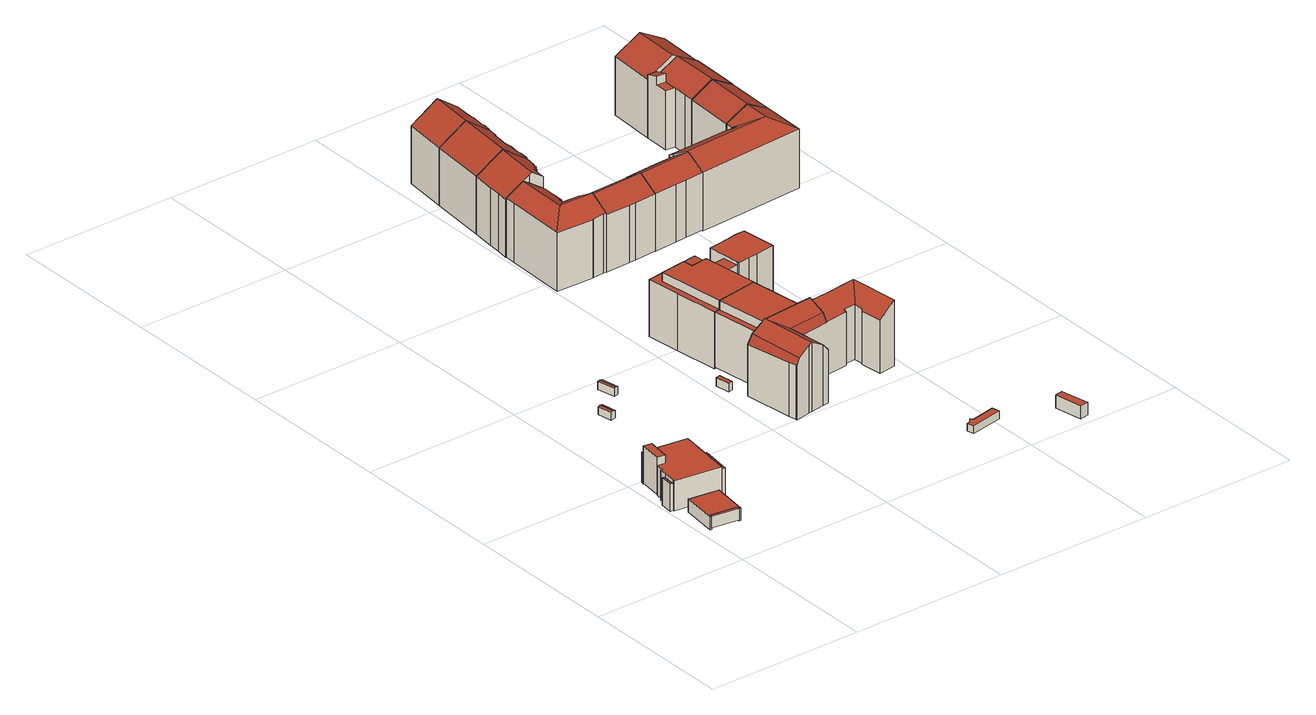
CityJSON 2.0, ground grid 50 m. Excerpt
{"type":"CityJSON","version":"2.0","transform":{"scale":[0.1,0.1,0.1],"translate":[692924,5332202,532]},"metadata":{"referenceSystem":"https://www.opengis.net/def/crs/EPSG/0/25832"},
"CityObjects":{
"building1":{"type":"Building","attributes":{"Gemeindeschluessel":"09162000","HoeheDach":"540.670","HoeheGrund":"532.202","Methode":"2000","NiedrigsteTraufeDesGebaeudes":"540.532","Geometrietyp2DReferenz":"3000","function":"51009_1610","roofType":"1000","measuredHeight":8.47},"geometry":[{"type":"MultiSurface","lod":"2","boundaries":[[[0,1,2,3]],[[4,5,6,7]],[[3,2,5,4]],[[7,6,1,0]],[[2,1,6,5]],[[4,7,0,3]]],"semantics":{"surfaces":[{"type":"WallSurface"},{"type":"RoofSurface"},{"type":"GroundSurface"}],"values":[0,0,0,0,1,2]}}]},
"building2":{"type":"Building","attributes":{"Gemeindeschluessel":"09162000","HoeheDach":"536.685","HoeheGrund":"533.091","Methode":"2000","NiedrigsteTraufeDesGebaeudes":"536.685","Geometrietyp2DReferenz":"3000","function":"51009_1610","roofType":"1000","measuredHeight":3.59},"geometry":[{"type":"MultiSurface","lod":"2","boundaries":[[[8,9,10,11]],[[9,12,13,10]],[[8,14,12,9]],[[10,13,15,11]],[[11,15,14,8]],[[15,13,12,14]]],"semantics":{"surfaces":[{"type":"GroundSurface"},{"type":"WallSurface"},{"type":"RoofSurface"}],"values":[0,1,1,1,1,2]}}]},
"building3":{"type":"Building","attributes":{"Gemeindeschluessel":"09162000","HoeheDach":"536.684","HoeheGrund":"532.740","Methode":"1000","NiedrigsteTraufeDesGebaeudes":"536.684","Geometrietyp2DReferenz":"3000","function":"31001_1000","roofType":"1000","measuredHeight":3.94,"storeysAboveGround":1},"geometry":[{"type":"MultiSurface","lod":"2","boundaries":[[[16,17,18,19]],[[20,19,18,21]],[[22,23,15,13]],[[20,21,15,23]],[[22,13,12,24]],[[20,23,22,24,25,26,16,19]],[[12,13,15,21,18,17,27,14]],[[25,24,12,14]],[[25,14,27,26]],[[16,26,27,17]]],"semantics":{"surfaces":[{"type":"WallSurface"},{"type":"GroundSurface"},{"type":"RoofSurface"}],"values":[0,0,0,0,0,1,2,0,0,0]}}]},
"building4":{"type":"Building","attributes":{"Gemeindeschluessel":"09162000","HoeheDach":"544.136","HoeheGrund":"532.540","Methode":"1000","NiedrigsteTraufeDesGebaeudes":"544.136","Geometrietyp2DReferenz":"3000","function":"31001_3020","roofType":"1000","measuredHeight":11.6},"geometry":[{"type":"MultiSurface","lod":"2","boundaries":[[[28,29,30,31]],[[30,29,32,33]],[[34,32,29,28]],[[31,30,33,35]],[[35,33,32,34]],[[35,34,28,31]]],"semantics":{"surfaces":[{"type":"WallSurface"},{"type":"RoofSurface"},{"type":"GroundSurface"}],"values":[0,1,0,0,0,2]}}]},
"building5":{"type":"Building","attributes":{"Gemeindeschluessel":"09162000","HoeheDach":"541.730","HoeheGrund":"532.260","Methode":"2000","NiedrigsteTraufeDesGebaeudes":"540.730","Geometrietyp2DReferenz":"3000","function":"31001_3020","roofType":"1000","measuredHeight":9.47,"storeysAboveGround":2},"geometry":[{"type":"MultiSurface","lod":"2","boundaries":[[[36,37,38,39]],[[40,41,42,43,44,45,46,47,48,49,50,51,52,36,39,53]],[[52,54,37,36]],[[43,55,56,44]],[[56,55,57,58,38,37,54,59,60,61,62,63,64,65]],[[44,56,65,45]],[[48,62,61,49]],[[45,65,64,46]],[[47,63,62,48]],[[46,64,63,47]],[[41,66,67,42]],[[51,59,54,52]],[[68,57,55,69]],[[50,60,59,51]],[[40,57,68,66,41]],[[53,58,57,40]],[[49,61,60,50]],[[39,38,58,53]],[[42,67,69,55,43]],[[67,66,68,69]]],"semantics":{"surfaces":[{"type":"WallSurface"},{"type":"GroundSurface"},{"type":"RoofSurface"}],"values":[0,1,0,0,2,0,0,0,0,0,0,0,0,0,0,0,0,0,0,2]}}]},
"building6":{"type":"Building","attributes":{"Gemeindeschluessel":"09162000","HoeheDach":"535.647","HoeheGrund":"532.973","Methode":"1000","NiedrigsteTraufeDesGebaeudes":"535.444","Geometrietyp2DReferenz":"3000","function":"51009_1610","roofType":"3100","measuredHeight":2.67},"geometry":[{"type":"MultiSurface","lod":"2","boundaries":[[[70,71,72,73]],[[74,75,76,77]],[[76,78,71,70,77]],[[74,73,72,79,75]],[[75,79,78,76]],[[77,70,73,74]],[[71,78,79,72]]],"semantics":{"surfaces":[{"type":"RoofSurface"},{"type":"GroundSurface"},{"type":"WallSurface"}],"values":[0,1,2,2,2,2,0]}}]},
"building7":{"type":"Building","attributes":{"Gemeindeschluessel":"09162000","HoeheDach":"535.683","HoeheGrund":"533.001","Methode":"1000","NiedrigsteTraufeDesGebaeudes":"535.485","Geometrietyp2DReferenz":"3000","function":"51009_1610","roofType":"3100","measuredHeight":2.68},"geometry":[{"type":"MultiSurface","lod":"2","boundaries":[[[80,81,82,83]],[[84,85,86,87]],[[88,80,83,89]],[[84,89,83,82,85]],[[86,81,80,88,87]],[[85,82,81,86]],[[87,88,89,84]]],"semantics":{"surfaces":[{"type":"RoofSurface"},{"type":"GroundSurface"},{"type":"WallSurface"}],"values":[0,1,0,2,2,2,2]}}]},
"building8":{"type":"Building","attributes":{"Gemeindeschluessel":"09162000","HoeheDach":"535.780","HoeheGrund":"533.140","Methode":"2000","NiedrigsteTraufeDesGebaeudes":"535.780","Geometrietyp2DReferenz":"3000","function":"51009_1610","roofType":"1000","measuredHeight":2.64},"geometry":[{"type":"MultiSurface","lod":"2","boundaries":[[[90,91,92,93]],[[94,95,96,97]],[[94,93,92,95]],[[97,90,93,94]],[[96,91,90,97]],[[95,92,91,96]]],"semantics":{"surfaces":[{"type":"RoofSurface"},{"type":"GroundSurface"},{"type":"WallSurface"}],"values":[0,1,2,2,2,2]}}]},
"building9":{"type":"Building","attributes":{"Gemeindeschluessel":"09162000","HoeheDach":"553.323","HoeheGrund":"533.260","Methode":"2000","NiedrigsteTraufeDesGebaeudes":"550.490","Geometrietyp2DReferenz":"3000","function":"31001_9998","roofType":"1000","measuredHeight":20.06,"storeysAboveGround":7},"geometry":[{"type":"MultiSurface","lod":"2","boundaries":[[[98,99,100,101]],[[102,103,104,105]],[[106,107,108,109]],[[102,101,100,110,111,107,106,103]],[[105,104,112,113]],[[114,115,111,110]],[[98,101,102,105,113,116]],[[109,117,112,104,103,106]],[[98,116,117,109,108,115,114,99]],[[113,112,117,116]],[[99,114,110,100]],[[115,108,107,111]]],"semantics":{"surfaces":[{"type":"WallSurface"},{"type":"GroundSurface"},{"type":"RoofSurface"}],"values":[0,0,0,0,0,0,1,2,0,0,2,2]}}]},
"building10":{"type":"Building","attributes":{"Gemeindeschluessel":"09162000","HoeheDach":"554.890","HoeheGrund":"533.120","Methode":"2000","NiedrigsteTraufeDesGebaeudes":"549.396","Geometrietyp2DReferenz":"3000","function":"31001_9998","roofType":"3400","measuredHeight":21.77,"storeysAboveGround":4},"geometry":[{"type":"MultiSurface","lod":"2","boundaries":[[[118,119,120,121]],[[122,123,124,125]],[[126,127,128,129]],[[130,131,132,133]],[[120,134,135,136,121]],[[137,138,139,140,141,142,143]],[[144,145,146,147]],[[148,149,150,151,152]],[[136,153,121]],[[140,154,155,156,141]],[[157,152,151,158,159,160]],[[161,162,131,130]],[[163,164,165,166]],[[167,168,123,122]],[[155,144,147,163,166,161,130,133,167,122,125,169,170,126,129,171,149,148,172,173,174,175,176,177,178,156]],[[174,139,138,175]],[[125,124,179,169]],[[170,169,179,160,159]],[[151,150,180,128,127,158]],[[166,165,162,161]],[[145,144,155,154]],[[176,137,143,177]],[[133,132,168,167]],[[134,181,157,160,179,124]],[[137,176,175,138]],[[129,128,180,171]],[[118,121,153,146,145,154,140,139,182]],[[178,142,141,156]],[[134,124,123,168,132,131,162,165,164,135]],[[119,118,182,173,172,148,152,157,181]],[[171,180,150,149]],[[163,147,146,153,136,135,164]],[[177,143,142,178]],[[126,170,159,158,127]],[[139,174,173,182]],[[120,119,181,134]]],"semantics":{"surfaces":[{"type":"WallSurface"},{"type":"RoofSurface"},{"type":"GroundSurface"}],"values":[0,0,0,0,1,1,0,0,0,0,1,0,0,0,2,0,0,0,1,0,0,0,0,1,0,0,1,0,1,0,0,0,0,0,0,1]}}]},
"building11":{"type":"Building","attributes":{"Gemeindeschluessel":"09162000","HoeheDach":"535.870","HoeheGrund":"533.540","Methode":"2000","NiedrigsteTraufeDesGebaeudes":"535.870","Geometrietyp2DReferenz":"3000","function":"51009_1610","roofType":"1000","measuredHeight":2.33},"geometry":[{"type":"MultiSurface","lod":"2","boundaries":[[[183,184,185,186]],[[187,188,189,183,186,190,191]],[[192,193,185,184,194,195,196]],[[188,195,194,189]],[[186,185,193,190]],[[190,193,192,191]],[[191,192,196,187]],[[187,196,195,188]],[[189,194,184,183]]],"semantics":{"surfaces":[{"type":"WallSurface"},{"type":"GroundSurface"},{"type":"RoofSurface"}],"values":[0,1,2,0,0,0,0,0,0]}}]},
"building12":{"type":"Building","attributes":{"Gemeindeschluessel":"09162000","HoeheDach":"553.340","HoeheGrund":"532.640","Methode":"2000","NiedrigsteTraufeDesGebaeudes":"537.251","Geometrietyp2DReferenz":"3000","function":"31001_9998","roofType":"1000","measuredHeight":20.7,"storeysAboveGround":7},"geometry":[{"type":"MultiSurface","lod":"2","boundaries":[[[197,198,199,200,201]],[[202,203,204,205]],[[206,207,100,110,208,209,202,205,210,103,211,200,212,213,214,215]],[[216,217,218,219,220,221,222,223,224,225,226,227,197,201,228,229]],[[110,111,230,208]],[[216,229,103,210,231,111,110,100]],[[232,213,212,233]],[[206,218,217,207]],[[199,198,234,235,236,237,238,239,240,241]],[[219,215,214,242,220]],[[216,100,207,217]],[[111,231,204,203,243,230]],[[222,239,238,223]],[[201,200,211,228]],[[218,206,215,219]],[[199,241,244,233,212,200]],[[224,237,236,225]],[[221,240,239,222]],[[205,204,231,210]],[[227,234,198,197]],[[221,220,242,244,241,240]],[[232,233,244,242]],[[228,211,103,229]],[[225,236,235,226]],[[209,243,203,202]],[[223,238,237,224]],[[242,214,213,232]],[[226,235,234,227]],[[208,230,243,209]]],"semantics":{"surfaces":[{"type":"WallSurface"},{"type":"RoofSurface"},{"type":"GroundSurface"}],"values":[0,0,1,2,0,0,0,0,1,0,0,1,0,0,0,0,0,0,0,0,0,1,0,0,0,0,0,0,0]}}]},
"building13":{"type":"Building","attributes":{"Gemeindeschluessel":"09162000","HoeheDach":"537.280","HoeheGrund":"533.240","Methode":"1000","NiedrigsteTraufeDesGebaeudes":"537.280","Geometrietyp2DReferenz":"3000","function":"31001_2000","roofType":"1000","measuredHeight":4.04,"storeysAboveGround":1},"geometry":[{"type":"MultiSurface","lod":"2","boundaries":[[[245,246,247,248]],[[248,247,249,250]],[[251,252,253,254]],[[252,249,247,246,255,253]],[[252,251,250,249]],[[256,255,246,245]],[[254,253,255,256]],[[250,251,254,256,245,248]]],"semantics":{"surfaces":[{"type":"WallSurface"},{"type":"RoofSurface"},{"type":"GroundSurface"}],"values":[0,0,0,1,0,0,0,2]}}]},
"building14":{"type":"Building","attributes":{"Gemeindeschluessel":"09162000","HoeheDach":"554.810","HoeheGrund":"532.626","Methode":"2000","NiedrigsteTraufeDesGebaeudes":"550.032","Geometrietyp2DReferenz":"3000","function":"31001_1000","roofType":"3100","measuredHeight":22.18,"storeysAboveGround":6},"geometry":[{"type":"MultiSurface","lod":"2","boundaries":[[[257,258,259,260]],[[257,261,262,263,258]],[[264,265,266,267,268]],[[269,270,271,272]],[[273,274,275,276,277]],[[271,270,277,276,278]],[[273,277,270,269]],[[279,280,281,282]],[[281,280,259,258,263,278,276,275,283]],[[264,268,278,263,262]],[[284,285,286,287]],[[288,266,265,261,257,260,279,282,289,290,274,273,269,272,291,292,284,287]],[[267,266,288,287,286]],[[265,264,262,261]],[[272,271,293,291]],[[281,283,290,289,282]],[[259,280,279,260]],[[290,283,275,274]],[[291,293,294,292]],[[271,278,268,267,286,285,294,293]],[[292,294,285,284]]],"semantics":{"surfaces":[{"type":"WallSurface"},{"type":"RoofSurface"},{"type":"GroundSurface"}],"values":[0,0,0,0,0,1,0,0,1,1,0,2,0,0,0,0,0,0,0,1,0]}}]},
"building15":{"type":"Building","attributes":{"Gemeindeschluessel":"09162000","HoeheDach":"556.500","HoeheGrund":"532.490","Methode":"2000","NiedrigsteTraufeDesGebaeudes":"550.595","Geometrietyp2DReferenz":"3000","function":"31001_9998","roofType":"3100","measuredHeight":24.01,"storeysAboveGround":6},"geometry":[{"type":"MultiSurface","lod":"2","boundaries":[[[295,296,297,298]],[[299,300,301,302]],[[303,304,305,306]],[[307,308,309,310]],[[311,312,313,314]],[[315,316,317,318]],[[314,313,319,308,307]],[[306,305,320,321]],[[322,323,324,325]],[[326,327,300,299]],[[328,329,330,331]],[[302,301,316,315]],[[298,297,332,327,326]],[[313,312,330,329,324,323,333,317,316,301,300,327,332,319]],[[318,317,333,334]],[[325,324,329,328]],[[310,309,304,303]],[[334,333,323,322]],[[331,330,312,311]],[[298,326,299,302,315,318,334,322,325,328,331,311,314,307,310,303,306,321,295]],[[309,308,319,332,297,296,320,305,304]],[[321,320,296,295]]],"semantics":{"surfaces":[{"type":"WallSurface"},{"type":"RoofSurface"},{"type":"GroundSurface"}],"values":[0,0,0,0,0,0,0,0,0,0,0,0,0,1,0,0,0,0,0,2,1,0]}}]},
"building16":{"type":"Building","attributes":{"Gemeindeschluessel":"09162000","HoeheDach":"536.239","HoeheGrund":"533.430","Methode":"1000","NiedrigsteTraufeDesGebaeudes":"536.239","Geometrietyp2DReferenz":"3000","function":"31001_2000","roofType":"1000","measuredHeight":2.81},"geometry":[{"type":"MultiSurface","lod":"2","boundaries":[[[335,336,337,338]],[[339,340,341,337,336,342]],[[343,339,342,344]],[[344,342,336,335]],[[344,335,338,345,346,343]],[[346,340,339,343]],[[345,341,340,346]],[[338,337,341,345]]],"semantics":{"surfaces":[{"type":"WallSurface"},{"type":"RoofSurface"},{"type":"GroundSurface"}],"values":[0,1,0,0,2,0,0,0]}}]},
"building17":{"type":"Building","attributes":{"Gemeindeschluessel":"09162000","HoeheDach":"556.500","HoeheGrund":"532.500","Methode":"2000","NiedrigsteTraufeDesGebaeudes":"550.581","Geometrietyp2DReferenz":"3000","function":"31001_9998","roofType":"3100","measuredHeight":24,"storeysAboveGround":6},"geometry":[{"type":"MultiSurface","lod":"2","boundaries":[[[347,348,349,350]],[[351,352,353,354]],[[355,356,357,326]],[[358,359,360,361]],[[298,297,296,295]],[[350,349,352,351]],[[362,363,364,365]],[[366,367,368,369]],[[357,356,370,371,364,363,368,367,353,352,349,348,372,373]],[[369,368,363,362]],[[354,353,367,366]],[[374,371,370,375]],[[295,296,359,358]],[[361,347,350,351,354,366,369,362,365,374,375,355,326,298,295,358]],[[326,357,373,297,298]],[[297,373,372,360,359,296]],[[361,360,372,348,347]],[[375,370,356,355]],[[365,364,371,374]]],"semantics":{"surfaces":[{"type":"WallSurface"},{"type":"RoofSurface"},{"type":"GroundSurface"}],"values":[0,0,0,0,0,0,0,0,1,0,0,0,0,2,0,1,0,0,0]}}]},
"building18":{"type":"Building","attributes":{"Gemeindeschluessel":"09162000","HoeheDach":"537.550","HoeheGrund":"533.550","Methode":"2000","NiedrigsteTraufeDesGebaeudes":"537.550","Geometrietyp2DReferenz":"3000","function":"51009_1610","roofType":"1000","measuredHeight":4},"geometry":[{"type":"MultiSurface","lod":"2","boundaries":[[[376,377,378,379]],[[380,377,376,381]],[[382,378,377,380]],[[380,381,383,382]],[[383,379,378,382]],[[381,376,379,383]]],"semantics":{"surfaces":[{"type":"RoofSurface"},{"type":"WallSurface"},{"type":"GroundSurface"}],"values":[0,1,1,2,1,1]}}]},
"building19":{"type":"Building","attributes":{"Gemeindeschluessel":"09162000","HoeheDach":"554.461","HoeheGrund":"532.590","Methode":"1000","NiedrigsteTraufeDesGebaeudes":"550.439","Geometrietyp2DReferenz":"3000","function":"31001_1000","roofType":"3100","measuredHeight":21.87,"storeysAboveGround":6},"geometry":[{"type":"MultiSurface","lod":"2","boundaries":[[[384,385,386,387]],[[269,388,389,390]],[[384,391,390,389,392,385]],[[393,394,386,385,392,395]],[[272,396,388,269]],[[387,386,394,397]],[[389,388,396,395,392]],[[393,291,397,394]],[[291,272,269,390,391,384,387,397]],[[395,396,272,291,393]]],"semantics":{"surfaces":[{"type":"WallSurface"},{"type":"RoofSurface"},{"type":"GroundSurface"}],"values":[0,0,0,1,0,0,1,0,2,0]}}]},
"building20":{"type":"Building","attributes":{"Gemeindeschluessel":"09162000","HoeheDach":"556.500","HoeheGrund":"532.490","Methode":"2000","NiedrigsteTraufeDesGebaeudes":"550.560","Geometrietyp2DReferenz":"3000","function":"31001_9998","roofType":"3100","measuredHeight":24.01,"storeysAboveGround":6},"geometry":[{"type":"MultiSurface","lod":"2","boundaries":[[[361,347,398,399,360]],[[400,401,402,403]],[[404,405,358,359]],[[404,359,360,399,406]],[[361,360,359,358]],[[407,408,401,400]],[[409,410,411,412]],[[398,402,401,408,413,414,415,416,411,410,406,399]],[[417,416,415,418]],[[406,410,409,405,404]],[[419,413,408,407]],[[418,415,414,420]],[[412,411,416,417]],[[420,414,413,419]],[[361,358,405,409,412,417,418,420,419,407,400,403,347]],[[403,402,398,347]]],"semantics":{"surfaces":[{"type":"WallSurface"},{"type":"RoofSurface"},{"type":"GroundSurface"}],"values":[0,0,0,1,0,0,0,1,0,0,0,0,0,0,2,0]}}]},
"building21":{"type":"Building","attributes":{"Gemeindeschluessel":"09162000","HoeheDach":"554.436","HoeheGrund":"532.520","Methode":"1000","NiedrigsteTraufeDesGebaeudes":"550.496","Geometrietyp2DReferenz":"3000","function":"31001_1000","roofType":"3100","measuredHeight":21.92,"storeysAboveGround":6},"geometry":[{"type":"MultiSurface","lod":"2","boundaries":[[[421,422,423,424]],[[425,426,427,428]],[[429,423,422,430,431,432,433]],[[434,430,422,421]],[[435,431,430,434]],[[436,437,425,428,438,435,434,421,424]],[[436,429,433,426,425,437]],[[435,438,439,432,431]],[[428,427,439,438]],[[429,436,424,423]],[[433,432,439,427,426]]],"semantics":{"surfaces":[{"type":"WallSurface"},{"type":"RoofSurface"},{"type":"GroundSurface"}],"values":[0,0,1,0,0,2,0,0,0,0,1]}}]},
"building22":{"type":"Building","attributes":{"Gemeindeschluessel":"09162000","HoeheDach":"535.896","HoeheGrund":"532.730","Methode":"1000","NiedrigsteTraufeDesGebaeudes":"535.896","Geometrietyp2DReferenz":"3000","function":"31001_2000","roofType":"1000","measuredHeight":3.17},"geometry":[{"type":"MultiSurface","lod":"2","boundaries":[[[440,441,442,443,444,445]],[[442,446,447,443]],[[440,445,448,449]],[[448,450,447,446,451,449]],[[444,450,448,445]],[[442,441,451,446]],[[444,443,447,450]],[[441,440,449,451]]],"semantics":{"surfaces":[{"type":"GroundSurface"},{"type":"WallSurface"},{"type":"RoofSurface"}],"values":[0,1,1,2,1,1,1,1]}}]},
"building23":{"type":"Building","attributes":{"Gemeindeschluessel":"09162000","HoeheDach":"535.360","HoeheGrund":"532.810","Methode":"2000","NiedrigsteTraufeDesGebaeudes":"535.360","Geometrietyp2DReferenz":"3000","function":"51009_1610","roofType":"1000","measuredHeight":2.55},"geometry":[{"type":"MultiSurface","lod":"2","boundaries":[[[452,453,454,455]],[[456,457,453,452]],[[458,459,457,456]],[[452,455,458,456]],[[455,454,459,458]],[[457,459,454,453]]],"semantics":{"surfaces":[{"type":"WallSurface"},{"type":"GroundSurface"},{"type":"RoofSurface"}],"values":[0,0,0,1,0,2]}}]},
"building24":{"type":"Building","attributes":{"Gemeindeschluessel":"09162000","HoeheDach":"535.562","HoeheGrund":"532.829","Methode":"1000","NiedrigsteTraufeDesGebaeudes":"535.562","Geometrietyp2DReferenz":"3000","function":"51009_1610","roofType":"1000","measuredHeight":2.73},"geometry":[{"type":"MultiSurface","lod":"2","boundaries":[[[455,460,461,452]],[[452,462,463,455]],[[463,464,460,455]],[[452,461,465,462]],[[460,464,465,461]],[[462,465,464,463]]],"semantics":{"surfaces":[{"type":"WallSurface"},{"type":"GroundSurface"},{"type":"RoofSurface"}],"values":[0,1,0,0,2,0]}}]},
"building25":{"type":"Building","attributes":{"Gemeindeschluessel":"09162000","HoeheDach":"554.430","HoeheGrund":"532.180","Methode":"2000","NiedrigsteTraufeDesGebaeudes":"550.184","Geometrietyp2DReferenz":"3000","function":"31001_9998","roofType":"3100","measuredHeight":22.25,"storeysAboveGround":6},"geometry":[{"type":"MultiSurface","lod":"2","boundaries":[[[466,467,468,469,470,471,472,473,474]],[[475,472,471,476]],[[477,478,479,480,481]],[[479,478,482,470,469]],[[468,483,481,480]],[[484,485,486,487]],[[485,483,468,467,486]],[[483,488,477,481]],[[471,470,482,476]],[[468,480,479,469]],[[473,472,475,489]],[[466,474,490,491]],[[490,474,473,489]],[[485,484,492,488,483]],[[491,487,486,467,466]],[[488,492,484,487,491,490,489,475,476,482,478,477]]],"semantics":{"surfaces":[{"type":"RoofSurface"},{"type":"WallSurface"},{"type":"GroundSurface"}],"values":[0,1,1,1,0,1,0,1,1,0,1,1,1,1,1,2]}}]},
"building26":{"type":"Building","attributes":{"Gemeindeschluessel":"09162000","HoeheDach":"554.564","HoeheGrund":"532.210","Methode":"1000","NiedrigsteTraufeDesGebaeudes":"550.590","Geometrietyp2DReferenz":"3000","function":"31001_9998","roofType":"3100","measuredHeight":22.35},"geometry":[{"type":"MultiSurface","lod":"2","boundaries":[[[493,494,495,496,497]],[[481,477,493,497]],[[498,479,478,477,481]],[[481,497,496,498]],[[478,479,495,494]],[[498,496,495,479]],[[477,478,494,493]]],"semantics":{"surfaces":[{"type":"WallSurface"},{"type":"RoofSurface"},{"type":"GroundSurface"}],"values":[0,0,0,1,0,1,2]}}]},
"building27":{"type":"Building","attributes":{"Gemeindeschluessel":"09162000","HoeheDach":"554.690","HoeheGrund":"532.290","Methode":"2000","NiedrigsteTraufeDesGebaeudes":"550.784","Geometrietyp2DReferenz":"3000","function":"31001_1000","roofType":"3100","measuredHeight":22.4,"storeysAboveGround":6},"geometry":[{"type":"MultiSurface","lod":"2","boundaries":[[[499,500,501,502,503]],[[504,505,502,501]],[[500,506,507,508,509,510,504,501]],[[511,512,513,514]],[[510,515,505,504]],[[516,499,503,517,518,511,519,520]],[[508,507,520,519,521]],[[512,522,523,513]],[[518,522,512,511]],[[510,509,523,522,518,517,515]],[[502,505,515,517,503]],[[516,506,500,499]],[[506,516,520,507]],[[519,511,514,521]],[[509,508,521,514,513,523]]],"semantics":{"surfaces":[{"type":"WallSurface"},{"type":"GroundSurface"},{"type":"RoofSurface"}],"values":[0,0,1,0,0,2,0,2,0,0,2,0,0,2,0]}}]},
"building28":{"type":"Building","attributes":{"Gemeindeschluessel":"09162000","HoeheDach":"555.454","HoeheGrund":"532.380","Methode":"1000","NiedrigsteTraufeDesGebaeudes":"550.600","Geometrietyp2DReferenz":"3000","function":"31001_1000","roofType":"3100","measuredHeight":23.07,"storeysAboveGround":6},"geometry":[{"type":"MultiSurface","lod":"2","boundaries":[[[524,525,526,527]],[[528,529,530,531]],[[524,532,530,529,525]],[[533,534,532,524,527]],[[535,536,526,525,529,528]],[[534,531,530,532]],[[526,536,527]],[[528,531,534,533,535]],[[535,533,527,536]]],"semantics":{"surfaces":[{"type":"WallSurface"},{"type":"RoofSurface"},{"type":"GroundSurface"}],"values":[0,1,0,2,1,0,0,0,0]}}]}
},
"vertices":[
[24,367,2],[24,367,85],[19,325,85],[19,325,2],[10,327,2],[10,327,87],[15,368,87],[15,368,2],
[32,173,11],[34,183,11],[119,172,11],[118,162,11],[34,183,47],[119,172,47],[32,173,47],[118,162,47],
[41,288,7],[41,288,47],[138,275,47],[138,275,7],[123,162,7],[123,162,47],[119,172,7],[118,162,7],[34,183,7],[32,173,7],[27,174,7],[27,174,47],
[71,485,5],[71,485,121],[61,413,121],[61,413,5],[44,488,121],[35,416,121],[44,488,5],[35,416,5],
[44,488,3],[44,488,97],[46,498,97],[46,498,3],[180,403,3],[195,401,3],[182,303,3],[167,305,3],[166,299,3],[18,319,3],[19,326,3],[24,367,3],[27,390,3],[31,389,3],[35,416,3],[61,413,3],[71,485,3],[190,478,3],[71,485,97],[167,305,97],[166,299,97],[180,403,97],[190,478,97],[61,413,97],[35,416,97],[31,389,97],[27,390,97],[24,367,97],[19,326,97],[18,319,97],[195,401,87],[182,303,87],[180,403,87],[167,305,87],
[182,802,34],[190,804,36],[181,850,36],[173,848,34],[173,848,10],[189,851,10],[198,805,10],[182,802,10],[198,805,34],[189,851,34],
[276,899,37],[283,901,35],[272,958,35],[264,956,37],[256,955,10],[272,958,10],[283,901,10],[268,897,10],[268,897,35],[256,955,35],
[525,723,38],[539,725,38],[533,771,38],[519,770,38],[519,770,11],[533,771,11],[539,725,11],[525,723,11],
[601,677,13],[601,677,185],[579,851,185],[579,851,13],[754,879,13],[754,879,185],[766,779,185],[766,779,13],[732,875,185],[732,875,213],[756,691,213],[756,691,185],[597,854,185],[597,854,213],[769,758,185],[769,758,13],[620,679,185],[620,679,213],[778,693,13],[778,693,185],
[784,694,217],[784,694,228],[790,644,201],[791,631,178],[701,510,11],[701,510,178],[682,507,201],[682,507,11],[577,488,11],[577,488,181],[577,493,181],[577,493,11],[697,577,11],[697,577,174],[699,539,176],[699,539,11],[668,632,201],[692,619,174],[791,630,176],[966,556,218],[949,706,218],[948,711,218],[904,647,182],[907,622,182],[902,615,177],[910,546,177],[864,646,11],[864,646,183],[865,638,178],[865,638,11],[601,677,11],[552,673,11],[552,673,174],[568,674,201],[601,677,221],[791,630,178],[904,650,183],[904,650,11],[907,622,11],[615,679,229],[588,490,201],[626,497,223],[635,499,229],[690,584,11],[690,584,182],[677,618,11],[677,618,193],[680,584,194],[680,584,11],[701,515,11],[701,515,178],[637,499,11],[626,497,11],[573,518,11],[778,693,11],[853,700,11],[948,711,11],[949,706,11],[966,556,11],[910,546,11],[902,615,11],[637,499,228],[573,518,180],[616,679,228],[853,700,217],
[926,157,15],[926,157,39],[1002,173,39],[1002,173,15],[898,150,15],[909,152,15],[918,165,15],[1007,148,15],[903,128,15],[903,128,39],[1007,148,39],[918,165,39],[909,152,39],[898,150,39],
[785,1004,6],[785,1004,195],[784,1012,195],[784,1012,185],[784,1012,6],[656,1048,185],[656,1048,213],[710,1055,213],[710,1055,185],[548,1099,185],[561,992,185],[570,1069,185],[652,1079,185],[733,875,185],[737,1006,185],[778,1064,185],[732,1058,185],[726,1109,185],[724,1122,185],[579,851,6],[561,992,6],[548,1099,6],[724,1122,6],[726,1109,6],[807,1121,6],[841,1126,6],[872,1131,6],[903,1132,6],[915,1021,6],[854,1013,6],[822,1009,6],[737,1006,6],[754,879,6],[570,1069,213],[733,875,213],[732,1058,53],[778,1064,53],[822,1009,195],[854,1013,195],[915,1021,195],[903,1132,195],[872,1131,195],[841,1126,195],[807,1121,195],[773,1116,195],[726,1109,53],[652,1079,213],[773,1116,53],
[766,779,12],[766,779,53],[842,790,53],[842,790,12],[844,769,53],[844,769,12],[853,700,12],[853,700,53],[778,693,53],[778,693,12],[769,758,53],[769,758,12],
[566,1672,6],[566,1672,228],[586,1670,215],[586,1670,6],[511,1678,6],[511,1678,191],[566,1673,228],[510,1642,191],[510,1642,6],[503,1445,6],[503,1445,190],[503,1447,191],[673,1564,6],[673,1564,192],[673,1505,228],[673,1505,6],[621,1565,6],[621,1591,6],[621,1591,189],[621,1570,189],[621,1565,192],[561,1507,228],[631,1667,6],[631,1667,184],[635,1666,181],[635,1666,6],[634,1591,180],[625,1444,6],[625,1444,190],[625,1442,189],[625,1442,6],[590,1443,6],[635,1629,6],[634,1591,6],[673,1445,6],[665,1445,6],[673,1445,191],[665,1445,191],
[525,1827,5],[525,1827,186],[600,1819,238],[600,1819,5],[684,1775,5],[684,1775,191],[673,1767,198],[673,1767,5],[510,1678,5],[510,1678,186],[514,1715,186],[514,1715,5],[586,1671,5],[586,1671,238],[566,1673,225],[566,1673,5],[633,1689,5],[633,1689,220],[631,1667,220],[631,1667,5],[672,1750,5],[672,1750,198],[661,1741,205],[661,1741,5],[595,1670,245],[518,1755,186],[518,1755,5],[655,1726,5],[655,1726,208],[646,1714,213],[646,1714,5],[688,1811,5],[688,1811,191],[636,1714,5],[636,1714,220],[635,1704,220],[635,1704,5],[610,1818,245],[656,1742,208],[656,1742,5],
[896,956,14],[896,956,42],[921,958,42],[921,958,14],[859,912,42],[885,915,42],[925,919,42],[855,952,42],[859,912,14],[855,952,14],[925,919,14],[885,915,14],
[704,1995,5],[704,1995,191],[701,1963,191],[701,1963,5],[690,1953,5],[690,1953,199],[687,1924,199],[687,1924,5],[688,1817,5],[688,1817,190],[688,1811,190],[543,2011,5],[543,2011,186],[618,2003,239],[618,2003,5],[695,1889,5],[695,1889,191],[692,1856,190],[692,1856,5],[685,1913,5],[685,1913,199],[684,1900,199],[684,1900,5],[696,1822,186],[698,1849,186],[628,2002,245],[610,1819,245],[698,1849,5],[696,1822,5],
[1181,10,55],[1208,15,55],[1190,105,55],[1164,99,55],[1208,15,15],[1181,10,15],[1190,105,15],[1164,99,15],
[848,1452,6],[848,1452,186],[776,1447,185],[776,1447,6],[673,1564,185],[842,1572,184],[842,1572,6],[845,1512,6],[845,1511,225],[673,1445,186],[756,1446,185],[673,1504,225],[673,1505,224],[756,1446,6],
[704,1995,190],[627,2002,245],[712,2005,5],[712,2005,186],[705,2000,190],[705,2000,5],[557,2152,186],[557,2152,5],[641,2143,245],[715,2030,5],[715,2030,186],[706,2136,5],[706,2136,199],[702,2089,199],[702,2089,5],[709,2037,190],[712,2076,191],[709,2079,193],[702,2086,199],[702,2086,5],[709,2079,5],[709,2037,5],[712,2076,5],
[960,1459,5],[960,1459,185],[925,1457,185],[925,1457,5],[842,1572,5],[842,1572,185],[950,1578,185],[950,1578,5],[848,1452,185],[1022,1463,185],[1018,1521,223],[1018,1523,224],[845,1512,224],[1022,1463,5],[1018,1521,5],[848,1452,5],[845,1512,5],[1014,1582,5],[1014,1582,185],
[950,1578,7],[950,1636,7],[1003,1635,7],[1010,1635,7],[1013,1598,7],[1014,1582,7],[1003,1635,39],[1010,1635,39],[1014,1582,39],[950,1578,39],[1013,1598,39],[950,1636,39],
[943,1645,8],[943,1645,34],[1003,1644,34],[1003,1644,8],[950,1636,8],[950,1636,34],[1003,1635,8],[1003,1635,34],
[1003,1644,36],[943,1645,36],[944,1682,8],[1004,1680,8],[1004,1680,36],[944,1682,36],
[1014,1582,191],[1018,1527,224],[1303,1544,224],[1234,1604,186],[1234,1586,197],[1215,1586,196],[1213,1602,186],[1063,1599,183],[1013,1598,182],[1213,1602,2],[1215,1586,2],[1376,1625,2],[1235,1629,2],[1235,1629,186],[1305,1627,224],[1376,1625,186],[1234,1586,2],[1372,1484,186],[1022,1463,2],[1022,1463,186],[1018,1521,221],[1018,1521,2],[1372,1484,2],[1063,1599,2],[1013,1598,2],[1014,1582,2],[1072,1466,2],
[1380,1785,2],[1241,1789,2],[1241,1789,186],[1311,1787,226],[1380,1785,187],[1305,1627,226],
[1241,1789,188],[1241,1789,3],[1380,1785,3],[1380,1785,188],[1311,1787,227],[1381,1812,3],[1381,1812,188],[1242,1818,3],[1244,1865,3],[1214,1868,3],[1216,1949,3],[1384,1943,3],[1245,1907,188],[1245,1907,215],[1215,1908,215],[1215,1908,188],[1384,1943,188],[1242,1818,188],[1315,1945,227],[1246,1948,188],[1243,1866,188],[1244,1865,188],[1214,1868,188],[1246,1948,202],[1216,1949,202],
[1308,2098,4],[1308,2098,234],[1388,2095,188],[1388,2095,4],[1300,1946,235],[1306,2098,235],[1223,2101,187],[1216,1949,187],[1223,2101,4],[1384,1943,4],[1216,1949,4],[1384,1943,186],[1388,2095,187]
]}
